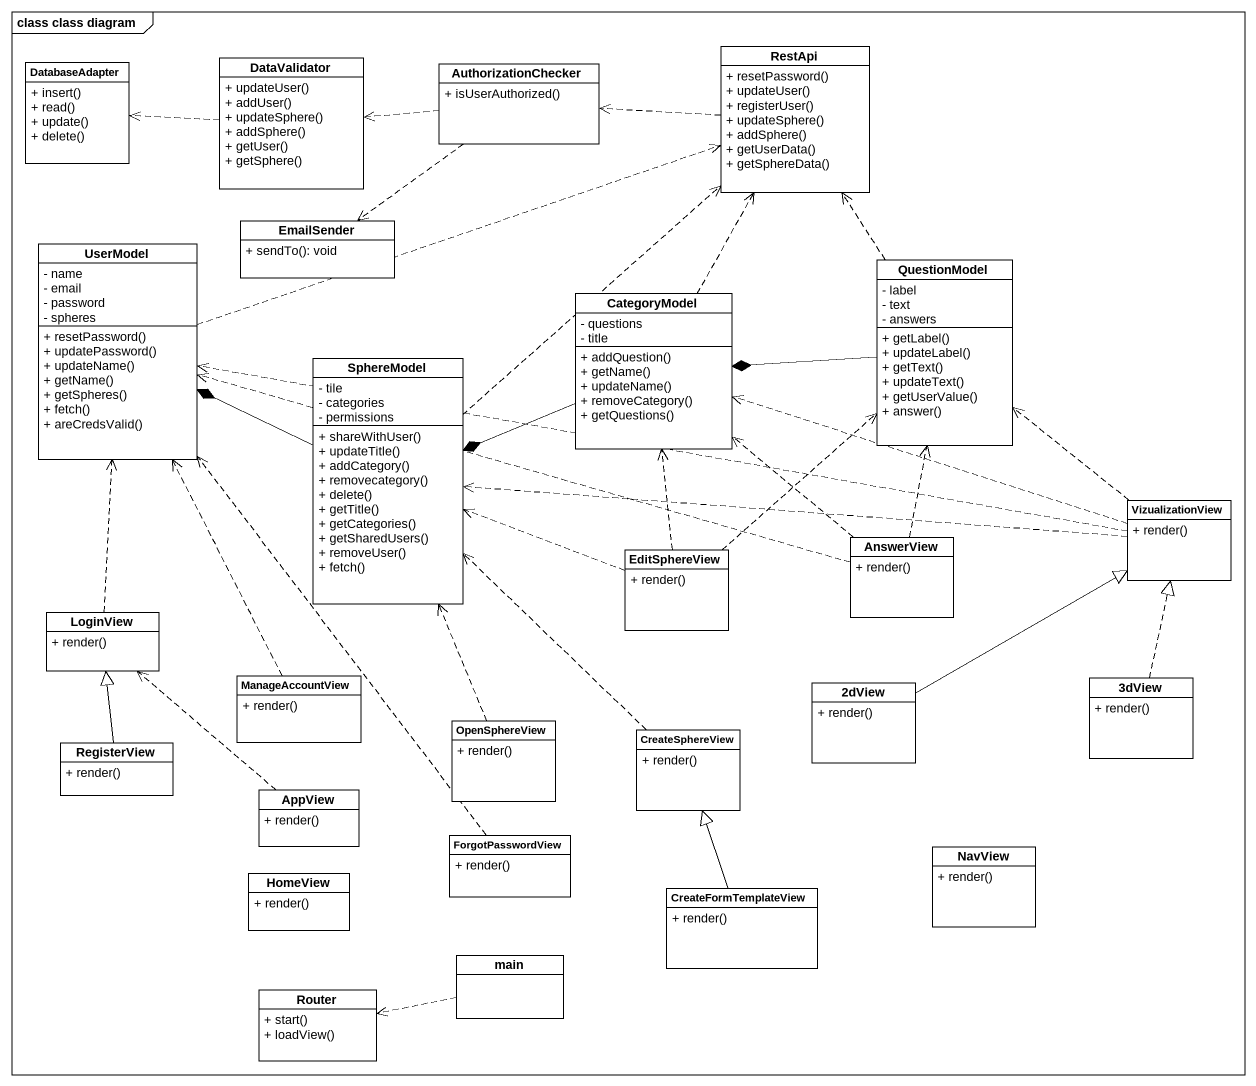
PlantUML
@startuml
mainframe class class diagram
hide circle
hide empty members
skinparam classAttributeIconSize 0
class DataValidator {
  + updateUser()
  + addUser()
  + updateSphere()
  + addSphere()
  + getUser()
  + getSphere()
}
class RestApi {
  + resetPassword()
  + updateUser()
  + registerUser()
  + updateSphere()
  + addSphere()
  + getUserData()
  + getSphereData()
}
class DatabaseAdapter {
  + insert()
  + read()
  + update()
  + delete()
}
class AuthorizationChecker {
  + isUserAuthorized()
}
class UserModel {
  - name
  - email
  - password
  - spheres
  + resetPassword()
  + updatePassword()
  + updateName()
  + getName()
  + getSpheres()
  + fetch()
  + areCredsValid()
}
class EmailSender {
  + sendTo(): void
}
class QuestionModel {
  - label
  - text
  - answers
  + getLabel()
  + updateLabel()
  + getText()
  + updateText()
  + getUserValue()
  + answer()
}
class CategoryModel {
  - questions
  - title
  + addQuestion()
  + getName()
  + updateName()
  + removeCategory()
  + getQuestions()
}
class SphereModel {
  - tile
  - categories
  - permissions
  + shareWithUser()
  + updateTitle()
  + addCategory()
  + removecategory()
  + delete()
  + getTitle()
  + getCategories()
  + getSharedUsers()
  + removeUser()
  + fetch()
}
class VizualizationView {
  + render()
}
class EditSphereView {
  + render()
}
class AnswerView {
  + render()
}
class LoginView {
  + render()
}
class ManageAccountView {
  + render()
}
class "2dView" as c2dView {
  + render()
}
class "3dView" as c3dView {
  + render()
}
class OpenSphereView {
  + render()
}
class CreateSphereView {
  + render()
}
class RegisterView {
  + render()
}
class AppView {
  + render()
}
class ForgotPasswordView {
  + render()
}
class HomeView {
  + render()
}
class CreateFormTemplateView {
  + render()
}
class NavView {
  + render()
}
class Router {
  + start()
  + loadView()
}
class main
DataValidator .left.> DatabaseAdapter
RestApi .left.> AuthorizationChecker
AuthorizationChecker .left.> DataValidator
AuthorizationChecker ..> EmailSender
UserModel .right.> RestApi
QuestionModel .up.> RestApi
QuestionModel -left-* CategoryModel
CategoryModel .up.> RestApi
CategoryModel -left-* SphereModel
SphereModel .up.> RestApi
SphereModel -left-* UserModel
VizualizationView .left.> UserModel
VizualizationView .up.> QuestionModel
VizualizationView .left.> CategoryModel
VizualizationView .left.> SphereModel
EditSphereView .up.> QuestionModel
EditSphereView .up.> CategoryModel
EditSphereView .left.> SphereModel
AnswerView .left.> UserModel
AnswerView .up.> QuestionModel
AnswerView .up.> CategoryModel
LoginView .up.> UserModel
ManageAccountView .up.> UserModel
c2dView -right-|> VizualizationView
c3dView .up.|> VizualizationView
OpenSphereView .up.> SphereModel
CreateSphereView .up.> SphereModel
RegisterView -up-|> LoginView
AppView .up.> LoginView
ForgotPasswordView .up.> UserModel
CreateFormTemplateView -up-|> CreateSphereView
main .left.> Router
@enduml
